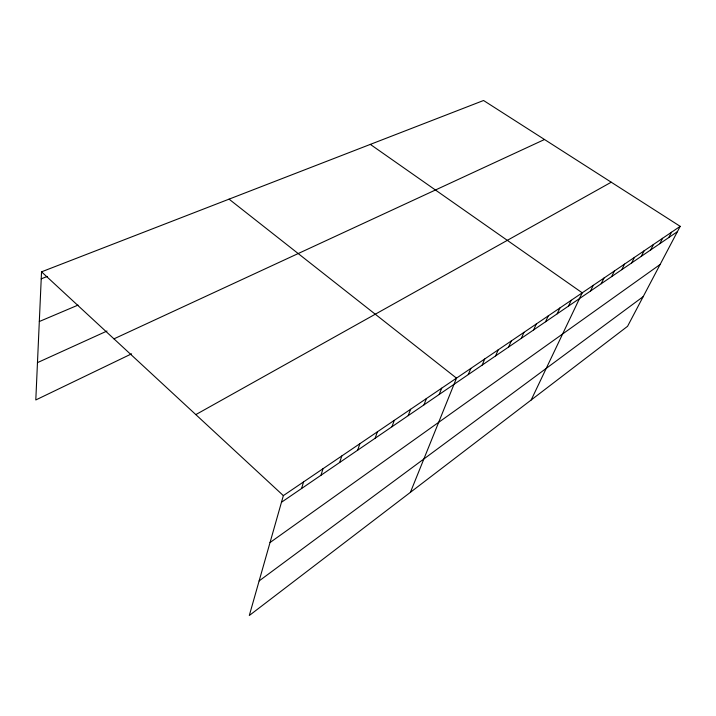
<?xml version="1.0" encoding="UTF-8"?>
<svg xmlns="http://www.w3.org/2000/svg" width="716" height="716" viewBox="0 0 716 716"><rect width="100%" height="100%" fill="white"/><g stroke="black" fill="none" stroke-linecap="round" stroke-linejoin="round"><path stroke-width="1.07" d="M680.2 226.346L283.357 495.615L249.302 615.5L627.565 326.299L680.2 226.346L483.56 100.5L41.537 271.829L35.8 399.958L131.583 353.829M301.579 488.509L303.557 481.913M320.965 475.263L323.023 468.703M339.653 462.491L341.792 455.967M357.696 450.158L359.897 443.678M375.121 438.255L377.386 431.811M391.956 426.745L394.283 420.355M408.236 415.62L410.608 409.275M423.988 404.853L426.405 398.552M439.23 394.435L441.691 388.179M410.411 492.322L456.495 378.137L229.057 199.146M468.291 374.575L470.842 368.409M482.163 365.097L484.732 358.976M495.606 355.906L498.211 349.829M508.655 346.991L511.287 340.959M521.32 338.328L523.978 332.349M533.626 329.924L536.302 323.981M545.574 321.752L548.277 315.863M557.191 313.814L559.912 307.97M568.495 306.099L571.225 300.29M531.174 400.002L582.224 292.826L370.333 144.39M590.494 291.063L593.251 285.344M601.207 283.742L603.973 278.068M611.625 276.618L614.4 270.997M621.774 269.681L624.558 264.106M631.655 262.933L634.439 257.393M641.276 256.355L644.069 250.86M650.656 249.947L653.448 244.496M659.794 243.7L662.595 238.294M668.708 237.605L671.51 232.244M259.12 580.936L643.201 296.612M270.022 542.549L660.125 264.473M281.478 502.256L677.399 231.662M195.817 414.609L611.231 182.213M113.96 338.856L544.5 139.504M37.474 362.627L107.006 331.034M39.308 321.529L78.035 305.106M41.224 278.828L47.319 276.43M41.537 271.829L283.357 495.615"/></g></svg>
